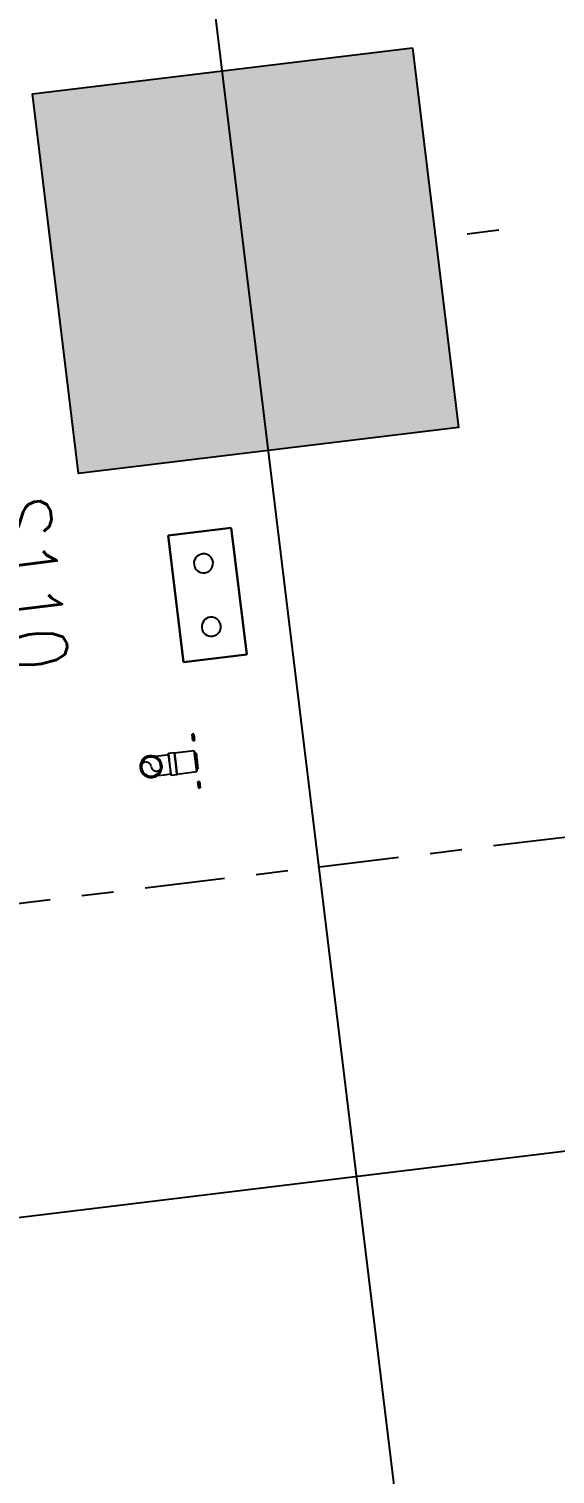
# Model space of a CAD drawing. Header units: inches. Extents: x 400392 to 401495, y 4543971 to 4544133.
# Drawn here: x 400460.401 to 400462.051, y 4544079.78 to 4544084.313 of the extents above; entities that cross this region are included whole.
import ezdxf

# ---------------------------------------------------------------- set-up
doc = ezdxf.new("R2010")
doc.units = ezdxf.units.IN
doc.header["$MEASUREMENT"] = 0
for name, pattern in [('AKS', [3, 2.5, -0.25, 0, -0.25]), ('CENTER', [2, 1.25, -0.25, 0.25, -0.25]), ('DASHDOT2', [0.5, 0.25, -0.125, 0, -0.125])]:
    doc.linetypes.add(name, pattern=pattern)
doc.layers.add('A-DETL-GENF', color=92, linetype='Continuous', lineweight=9)
for name, color, linetype in [('aks prota', 2, 'AKS'), ('kolon prota', 1, 'Continuous'), ('kolon tarama prota', 252, 'Continuous'), ('PRT-AL-TUNEL_EKSENI', 14, 'DASHDOT2'), ('skesit prota', 7, 'Continuous'), ('st-s_level (kot)', 6, 'Continuous'), ('tkolon prota', 6, 'Continuous')]:
    doc.layers.add(name, color=color, linetype=linetype)
doc.styles.add('OLCU', font='romanstw.shx')
doc.styles.add('tkolon', font='romanstw.shx')

# ---------------------------------------------------------------- blocks, each defined once
blk = doc.blocks.new('+24.06 mekanik')
at = {"layer": 'kolon tarama prota', "color": 253}
for p, q in [((16759.69740373715, 161799.7818936366), (16359.69740373715, 161799.7818936366)), ((16359.69740373715, 161799.7818936366), (16359.69740373715, 161599.7818936366)), ((16359.69740373715, 161599.7818936366), (16359.69740373715, 161799.7818936366)), ((16359.69740373715, 161799.7818936366), (16759.69740373715, 161799.7818936366)), ((16359.69740373715, 161799.7818936366), (16359.69740373715, 161799.7818936366)), ((16759.69740373715, 161599.7818936366), (16759.69740373715, 161799.7818936366)), ((16759.69740373715, 161799.7818936366), (16759.69740373715, 161599.7818936366)), ((16759.69740373715, 161799.7818936366), (16759.69740373715, 161799.7818936366)), ((16359.69740373715, 161599.7818936366), (16759.69740373715, 161599.7818936366)), ((16759.69740373715, 161599.7818936366), (16359.69740373715, 161599.7818936366)), ((16359.69740373715, 161599.7818936366), (16359.69740373715, 161599.7818936366)), ((16759.69740373715, 161599.7818936366), (16759.69740373715, 161599.7818936366)), ((16987.63254635745, 161604.7818936365), (16987.63254635745, 161599.7818936365)), ((17007.63254635745, 161604.7818936365), (16987.63254635745, 161604.7818936365)), ((16987.63254635745, 161604.7818936365), (17007.63254635745, 161604.7818936365)), ((17007.63254635745, 161599.7818936365), (16987.63254635745, 161599.7818936365)), ((16987.63254635745, 161599.7818936365), (17007.63254635745, 161599.7818936365)), ((17007.63254635745, 161599.7818936365), (17007.63254635745, 161604.7818936365)), ((17039.63254635745, 161599.7818936365), (17039.63254635744, 161537.5881606154)), ((17039.63254635745, 161599.7818936365), (17072.63254635745, 161599.7818936365)), ((17072.63254635745, 161599.7818936365), (17039.63254635745, 161599.7818936365)), ((17047.63254635745, 161604.7818936365), (17047.63254635745, 161599.7818936365)), ((17097.63254635745, 161604.7818936365), (17047.63254635745, 161604.7818936365)), ((17047.63254635745, 161604.7818936365), (17097.63254635745, 161604.7818936365)), ((17097.63254635745, 161599.7818936365), (17047.63254635745, 161599.7818936365)), ((17047.63254635745, 161599.7818936365), (17097.63254635745, 161599.7818936365)), ((17072.63254635745, 161599.7818936365), (17105.63254635746, 161599.7818936365)), ((17105.63254635746, 161599.7818936365), (17072.63254635745, 161599.7818936365)), ((17097.63254635745, 161599.7818936365), (17097.63254635745, 161604.7818936365)), ((17105.63254635745, 161537.5881606154), (17105.63254635746, 161599.7818936365)), ((17137.63254635745, 161604.7818936365), (17137.63254635745, 161599.7818936365)), ((17157.63254635745, 161604.7818936365), (17137.63254635745, 161604.7818936365)), ((17137.63254635745, 161604.7818936365), (17157.63254635745, 161604.7818936365)), ((17157.63254635745, 161599.7818936365), (17137.63254635745, 161599.7818936365)), ((17137.63254635745, 161599.7818936365), (17157.63254635745, 161599.7818936365)), ((17157.63254635745, 161599.7818936365), (17157.63254635745, 161604.7818936365)), ((17038.31714635743, 161537.5881606155), (17038.31714635744, 161518.5391130441)), ((17039.63254635744, 161537.5881606154), (17072.63254635744, 161537.5881606154)), ((17072.63254635744, 161537.5881606154), (17039.63254635744, 161537.5881606154)), ((17072.63254635744, 161537.5881606154), (17105.63254635745, 161537.5881606154)), ((17105.63254635745, 161537.5881606154), (17072.63254635744, 161537.5881606154)), ((17106.94794635744, 161518.5391130441), (17106.94794635744, 161537.5881606155))]:
    blk.add_line(p, q, dxfattribs=at)
at = {"layer": 'kolon tarama prota', "color": 253, "flags": 128}
for points in [[(17042.47004635743, 161518.539113044), (17042.47004635742, 161495.4438458206), (17042.47004635743, 161476.1003466351), (17042.47004635743, 161463.5722067233), (17042.47004635743, 161459.7918503338)], [(17102.79504635742, 161459.7918503338), (17102.79504635743, 161464.4909862334), (17102.79504635743, 161477.8441526024), (17102.79504635743, 161497.7364971556), (17102.79504635743, 161518.539113044)]]:
    blk.add_lwpolyline(points, dxfattribs=at)
at = {"layer": 'kolon tarama prota', "color": 253}
for centre, radius, start, end in [((16459.69740373715, 161699.7818936366), 30, 0, 180), ((16459.69740373715, 161699.7818936366), 30.00000000000004, 0, 180), ((16659.69740373715, 161699.7818936366), 29.99999999999995, 0, 180), ((16659.69740373715, 161699.7818936366), 30.00000000000001, 0, 180), ((16459.69740373715, 161699.7818936366), 29.99999999999996, 180, 0), ((16459.69740373715, 161699.7818936366), 30.00000000000003, 180, 0), ((16659.69740373715, 161699.7818936366), 29.99999999999996, 180, 0), ((16659.69740373715, 161699.7818936366), 30.00000000000005, 180, 0), ((17072.63254635742, 161459.7918503338), 34.3153999999995, 90, 269.9999999999935), ((17072.63254635742, 161459.7918503338), 34.31540000001054, 90.00000000001629, 270.0000000000098), ((17072.63254635745, 161459.7918503337), 32.99999999998363, 0, 180), ((17072.63254635742, 161459.7918503338), 30.16249999999673, 89.99999999999024, 270.0000000000032), ((17072.63254635742, 161459.7918503338), 34.31540000000753, 269.9999999999968, 90.00000000000325), ((17072.63254635742, 161459.7918503338), 34.31540000000314, 269.9999999999935, 90), ((17072.63254635745, 161476.2918503337), 16.49999999999666, 269.9999999999933, 89.99999999999368), ((17072.63254635742, 161459.7918503338), 30.16250000001332, 269.9999999999968, 89.99999999998371), ((17072.63254635745, 161459.7918503337), 33.00000000000909, 180, 0), ((17072.63254635744, 161443.2918503337), 16.50000000000952, 89.99999999998737, 270.0000000000376)]:
    blk.add_arc(centre, radius, start, end, dxfattribs=at)
for centre, major_axis, ratio, start_param, end_param in [((17072.63254635743, 161537.5881606155), (34.31539999999586, 0), 0.009999500037658338, 1.570796326794897, 4.712388980384683), ((17072.63254635743, 161537.5881606155), (-34.31540000000678, 7.278770923471432e-12), 0.009999500037443125, 1.570796326794894, 4.712388980384687), ((17072.63254635743, 161518.5391130441), (34.31539999999586, 0), 0.00999950003787037, 1.570796326794897, 4.712388980384578), ((17072.63254635743, 161518.5391130441), (30.16250000000218, 0), 0.009999500037443484, 1.570796326795017, 4.712388980384563), ((17072.63254635743, 161518.5391130441), (-34.3153999999995, 7.278770923469887e-12), 0.009999500037657276, 1.570796326794794, 4.712388980384687), ((17072.63254635743, 161518.5391130441), (-30.16249999999854, 7.241758368585024e-12), 0.00999950003744469, 1.57079632679478, 4.712388980384809)]:
    blk.add_ellipse(centre, major_axis=major_axis, ratio=ratio, start_param=start_param, end_param=end_param, dxfattribs=at)
blk = doc.blocks.new('A$C1a5ef8c2')
at = {"layer": 'kolon tarama prota'}
h = blk.add_hatch(color=256, dxfattribs=at)
h.dxf.hatch_style = 1
h.paths.add_polyline_path([(70.01097028166987, 109.6341318450868), (70.15563336457126, 108.4428835101426), (68.96438503050013, 108.2982204277068), (68.81972194759874, 109.4894687626511)])
at = {"layer": 'aks prota', "ltscale": 10}
for p, q in [((78.61128523445223, 33.83655681088567), (67.36038098775316, 126.4836973026395)), ((78.61128523526713, 33.83655680716038), (67.36038098746212, 126.4836973026395)), ((78.61128523491789, 33.83655680902302), (67.3603809888009, 126.4836973026395)), ((78.61128523445223, 33.83655680995435), (67.36038098868448, 126.4836973026395)), ((78.61128523445223, 33.83655680995435), (67.36038098821882, 126.4836973026395)), ((78.61128523520892, 33.83655680902302), (67.36038098781137, 126.4836973026395)), ((42.88313153677154, 105.7353672925383), (89.24254739761818, 111.3651724429801)), ((42.88313153601484, 105.7353672897443), (89.2425473977346, 111.3651724411175)), ((42.88313153747004, 105.735367291607), (89.24254739802564, 111.3651724420488)), ((42.8831315372372, 105.7353672925383), (89.24254739761818, 111.3651724420488)), ((42.88313153712079, 105.735367291607), (89.2425473977928, 111.3651724429801)), ((42.88313153677154, 105.7353672906756), (89.24254739761818, 111.3651724420488)), ((42.88313153665513, 105.735367291607), (89.24254739820026, 111.3651724439114))]:
    blk.add_line(p, q, dxfattribs=at)
at = {"layer": 'kolon prota', "color": 1}
blk.add_lwpolyline([(70.01097028166987, 109.6341318450868), (70.15563336457126, 108.4428835101426), (68.96438503050013, 108.2982204277068), (68.81972194759874, 109.4894687626511)], close=True, dxfattribs=at)
at = {"layer": 'PRT-AL-TUNEL_EKSENI', "ltscale": 10}
blk.add_line((43.23195950133959, 102.8628947520629), (89.59137536282651, 108.492699903436), dxfattribs=at)
at = {"layer": 'skesit prota', "linetype": 'CENTER', "ltscale": 0.2}
blk.add_lwpolyline([(93.9913614889374, 110.0110628623515), (45.13529754761839, 104.0780692007393), (13.12649884424172, 138.4947245307267)], dxfattribs=at)
at = {"layer": 'A-DETL-GENF', "xscale": 0.001000000000024428, "yscale": 0.001000000000024428, "zscale": 0.001000000000024428, "rotation": 276.923993958082}
blk.add_blockref('+24.06 mekanik', (-93.14853458531434, 104.8627004241571), dxfattribs=at)
at = {"layer": 'st-s_level (kot)', "color": 6, "style": 'OLCU', "width": 0.8}
for tag, p, rotation in [('D=60', (41.41703286580741, 99.58001939486712), 312.9239939495117), ('D=60', (34.91377208690392, 96.88071346003562), 312.9239939495117), ('D=60', (41.72404787596315, 89.55813579354435), 312.9239939495117), ('D=60', (74.07240101491334, 82.3654021685943), 276.923994085215), ('D=90', (58.45173784665531, 80.89350863266736), 312.9239939495117), ('D=60', (82.06995531456778, 73.76825603935868), 276.923994085215), ('D=60', (66.16953595646191, 72.69707751180977), 312.9239939495117), ('D=60', (59.52860149176558, 70.14633769541979), 312.9239939495117), ('D=60', (74.28302203526255, 63.91414567641914), 312.9239939495117), ('D=60', (67.52317142457468, 61.55037755891681), 312.9239939495117), ('D=60', (81.90516735991696, 55.7777361664921), 312.9239939495117), ('D=60', (75.51774133963045, 52.95441743545234), 312.9239939495117), ('D=60', (83.51231125422055, 44.35845731198788), 312.9239939495117), ('D=60', (93.86754728655796, 42.95339011400938), 312.9239939495117), ('D=60', (102.2343588467338, 34.1871841000393), 312.9239939495117), ('D=60', (95.21837176603731, 31.80971260089427), 312.9239939495117), ('D=60', (99.28763992898166, 27.66433198004961), 312.9239939495117), ('+22.51', (112.2286650243332, 23.93479506019503), 312.9239939495117), ('+20.81', (108.5519845855888, 21.49965451750904), 312.9239939495117), ('D=80', (97.11668090563035, 17.52580411545932), 312.9239939495117)]:
    blk.add_attdef(tag, p, '', height=0.2000000000048856, rotation=rotation, dxfattribs=at)
at = {"layer": 'tkolon prota', "style": 'tkolon', "width": 0.8}
blk.add_text('S110', height=0.2000000000048855, rotation=276.923994085215, dxfattribs=at).set_placement((68.67161920497892, 108.2118639498949))

msp = doc.modelspace()

# ---------------------------------------------------------------- hatches: boundary and pattern name
at = {"layer": 'kolon tarama prota'}
h = msp.add_hatch(color=256, dxfattribs=at)
h.dxf.hatch_style = 1
h.paths.add_polyline_path([(400461.6032677368, 4544084.254265875), (400461.7479308198, 4544083.06301754), (400460.5566824857, 4544082.918354457), (400460.4120194028, 4544084.109602792)])

# ---------------------------------------------------------------- linework, layer by layer
at = {"layer": 'aks prota', "ltscale": 10}
for p, q in [((400470.2035826896, 4544008.45669084), (400458.9526784429, 4544101.103831332)), ((400470.2035826904, 4544008.456690837), (400458.9526784426, 4544101.103831332)), ((400470.2035826901, 4544008.456690839), (400458.952678444, 4544101.103831332)), ((400470.2035826896, 4544008.456690839), (400458.9526784439, 4544101.103831332)), ((400470.2035826896, 4544008.456690839), (400458.9526784434, 4544101.103831332)), ((400470.2035826904, 4544008.456690839), (400458.952678443, 4544101.103831332)), ((400434.475428992, 4544080.355501322), (400480.8348448528, 4544085.985306473)), ((400434.4754289912, 4544080.355501319), (400480.8348448529, 4544085.985306471)), ((400434.4754289926, 4544080.355501321), (400480.8348448532, 4544085.985306472)), ((400434.4754289924, 4544080.355501322), (400480.8348448528, 4544085.985306472)), ((400434.4754289923, 4544080.355501321), (400480.834844853, 4544085.985306473)), ((400434.475428992, 4544080.35550132), (400480.8348448528, 4544085.985306472)), ((400434.4754289918, 4544080.355501321), (400480.8348448534, 4544085.985306473))]:
    msp.add_line(p, q, dxfattribs=at)
at = {"layer": 'kolon prota', "color": 1}
msp.add_lwpolyline([(400461.6032677368, 4544084.254265875), (400461.7479308198, 4544083.06301754), (400460.5566824857, 4544082.918354457), (400460.4120194028, 4544084.109602792)], close=True, dxfattribs=at)
at = {"layer": 'PRT-AL-TUNEL_EKSENI', "ltscale": 10}
msp.add_line((400434.8242569565, 4544077.483028782), (400481.183672818, 4544083.112833933), dxfattribs=at)
at = {"layer": 'skesit prota', "linetype": 'CENTER', "ltscale": 0.2}
msp.add_lwpolyline([(400485.5836589441, 4544084.631196892), (400436.7275950028, 4544078.69820323), (400404.7187962994, 4544113.11485856)], dxfattribs=at)

# ---------------------------------------------------------------- block references
msp.add_blockref('A$C1a5ef8c2', (400391.5922974552, 4543974.62013403))
at = {"layer": 'A-DETL-GENF', "xscale": 0.001000000000024428, "yscale": 0.001000000000024428, "zscale": 0.001000000000024428, "rotation": 276.923993958082}
msp.add_blockref('+24.06 mekanik', (400298.4437628699, 4544079.482834454), dxfattribs=at)

# ---------------------------------------------------------------- texts
at = {"layer": 'tkolon prota', "style": 'tkolon', "width": 0.8}
msp.add_text('S110', height=0.2000000000048855, rotation=276.923994085215, dxfattribs=at).set_placement((400460.2639166602, 4544082.831997979))

doc.saveas('drawing.dxf')
